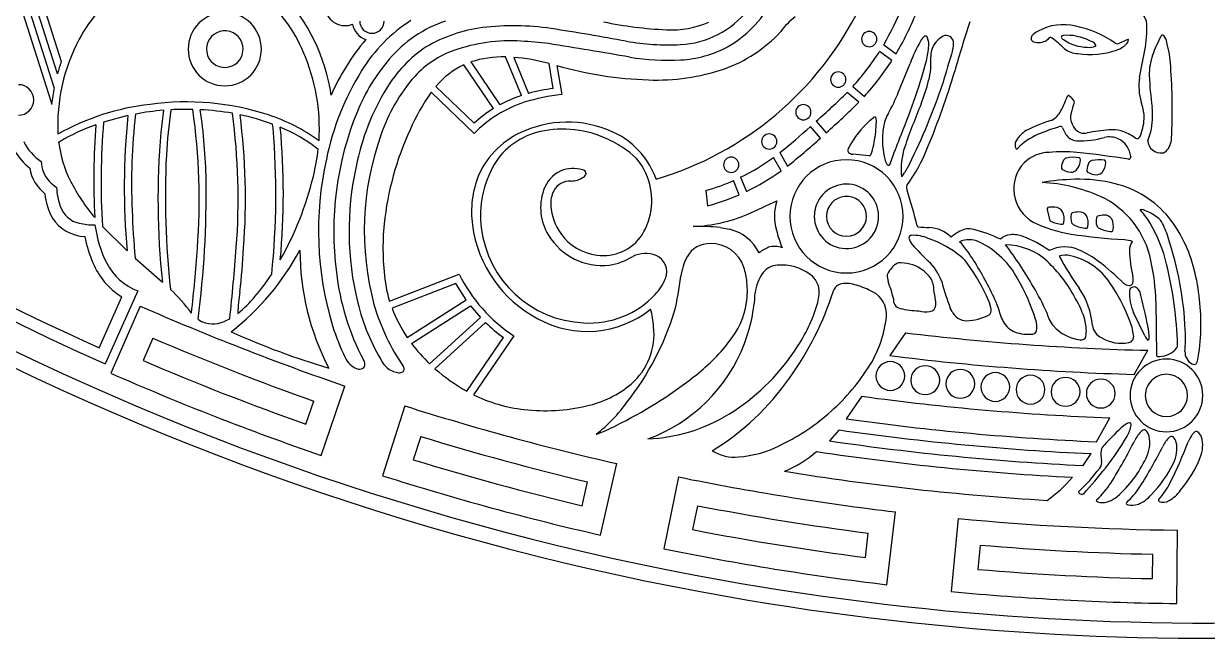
# Model space of a CAD drawing. Header units: metres. Extents: x 0.3 to 22.9, y 0.3 to 22.9.
# Drawn here: x 6.742 to 11.588, y 0.276 to 2.791 of the extents above; entities that cross this region are included whole.
import ezdxf

# ---------------------------------------------------------------- set-up
doc = ezdxf.new("R2010")
doc.units = ezdxf.units.M

msp = doc.modelspace()

# ---------------------------------------------------------------- linework, layer by layer
for p, q in [((6.880221, 2.586148), (6.76118, 2.958217)), ((6.789755, 2.96736), (6.895819, 2.635851)), ((6.70403, 2.939933), (6.854514, 2.469586)), ((6.866769, 2.529736), (6.732605, 2.949075)), ((10.946038, 2.735316), (10.951415, 2.733165)), ((11.262849, 2.725684), (11.228484, 2.710623)), ((10.296289, 2.640324), (10.245614, 2.677148)), ((10.262684, 2.704921), (10.313461, 2.668023)), ((8.665542, 2.443626), (8.543715, 2.622737)), ((8.572184, 2.634226), (8.691574, 2.4587)), ((8.779697, 2.496823), (8.714785, 2.654468)), ((8.747822, 2.653033), (8.808499, 2.505675)), ((8.909861, 2.526098), (8.892679, 2.627626)), ((8.924553, 2.619086), (8.944446, 2.501535)), ((10.323527, 2.512014), (10.370737, 2.628512)), ((8.429485, 2.533482), (8.586288, 2.383352)), ((10.135702, 2.533482), (10.183447, 2.493134)), ((8.586678, 2.341442), (8.410642, 2.509987)), ((10.161247, 2.469341), (10.113405, 2.509771)), ((6.854514, 2.469586), (6.856037, 2.460444)), ((7.168699, 2.414818), (7.06906, 2.388174)), ((7.762641, 2.362885), (7.76091, 2.379632)), ((9.986674, 2.392099), (10.027565, 2.344768)), ((10.205849, 2.395057), (10.220977, 2.406458)), ((10.003465, 2.322947), (9.962612, 2.370234)), ((11.343884, 2.312109), (11.356664, 2.3478)), ((9.842344, 2.188768), (9.811791, 2.243763)), ((9.838023, 2.263471), (9.868699, 2.208255)), ((10.20293, 2.249625), (10.136119, 2.256728)), ((11.273975, 2.246903), (11.27171, 2.23896)), ((10.367781, 2.216317), (10.347714, 2.180353)), ((9.671005, 2.090946), (9.647376, 2.148837)), ((9.67692, 2.162463), (9.7006, 2.104447)), ((9.534114, 2.107936), (9.540786, 2.04483)), ((10.932482, 2.030771), (10.943127, 1.983777)), ((11.313286, 2.030744), (11.318636, 2.031101)), ((11.315547, 2.025723), (11.313286, 2.030744)), ((7.064574, 1.961474), (7.165427, 1.86149)), ((9.593768, 1.956649), (9.631743, 1.949493)), ((11.248335, 1.907625), (11.273562, 1.903958)), ((11.273562, 1.903958), (11.279248, 1.901464)), ((11.279248, 1.901464), (11.279702, 1.898297)), ((7.197988, 1.832031), (7.309873, 1.733263)), ((8.239921, 1.654896), (8.525101, 1.765913)), ((7.208555, 1.698137), (7.075971, 1.398616)), ((8.510834, 1.728164), (8.249793, 1.626163)), ((8.552818, 1.660843), (8.510834, 1.728164)), ((7.050534, 1.464687), (7.143107, 1.673817)), ((8.312166, 1.507066), (8.552818, 1.660843)), ((11.377123, 1.653444), (11.380169, 1.433526)), ((7.219268, 1.635253), (7.098241, 1.360673)), ((8.329638, 1.482626), (8.570788, 1.636722)), ((8.570788, 1.636722), (8.611782, 1.589079)), ((10.542444, 1.612984), (10.535278, 1.627122)), ((11.332319, 1.513907), (11.285691, 1.608559)), ((8.611782, 1.589079), (8.403565, 1.399435)), ((8.632915, 1.567746), (8.425702, 1.379017)), ((7.270698, 1.503983), (7.230354, 1.412452)), ((8.556335, 1.286804), (8.706448, 1.506432)), ((8.748119, 1.514231), (8.583078, 1.272763)), ((10.351646, 1.525961), (10.287773, 1.433109)), ((11.288254, 1.355728), (11.343822, 1.454313)), ((11.453498, 1.453622), (11.462958, 1.464407)), ((7.959597, 1.02423), (8.0569, 1.30802)), ((10.172996, 1.266259), (10.108544, 1.174213)), ((7.897617, 1.151806), (7.930055, 1.246412)), ((8.302282, 1.226953), (8.211127, 0.941064)), ((11.133764, 1.080298), (11.18819, 1.178203)), ((10.080313, 1.128686), (10.040875, 1.083867)), ((8.367374, 1.101893), (8.336988, 1.006592)), ((9.088038, 1.110889), (9.08525, 1.11078)), ((11.0797, 0.98295), (11.11185, 1.031513)), ((9.103365, 0.698083), (9.169952, 0.990608)), ((9.422561, 0.936083), (9.36231, 0.642125)), ((9.028176, 0.818349), (9.050374, 0.915867)), ((9.500577, 0.818651), (9.480493, 0.72066)), ((10.275321, 0.495359), (10.310437, 0.793305)), ((10.56741, 0.765939), (10.538747, 0.467242)), ((10.187774, 0.606951), (10.199481, 0.706277)), ((11.462185, 0.418355), (11.465433, 0.718346)), ((10.657467, 0.657465), (10.647912, 0.557894)), ((11.363273, 0.520009), (11.364356, 0.620016))]:
    msp.add_line(p, q)
for centre, radius, start, end in [((11.610967, 11.613673), 11.176474, -155.645179, -113.938931), ((11.608806, 11.608558), 11.12097, -137.664138, -114.197347), ((11.580488, 11.57066), 11.232416, -137.10925, -100.175737), ((11.580031, 11.569911), 11.294071, -137.04368, -99.972295), ((7.501464, 2.445937), 0.602116, 124.536317, 152.081673), ((7.296827, 2.423007), 0.641642, 22.908292, 49.165002), ((7.23719, 2.383686), 0.772263, 8.563319, 43.199654), ((9.376108, 3.1225), 0.493005, -59.998904, -29.658841), ((9.307181, 3.267807), 1.108976, -30.502295, -21.382878), ((7.565119, 2.686529), 0.14991, 89.999985, 179.999985), ((7.565119, 2.686529), 0.14991, -0.000015, 89.999985), ((8.056571, 2.862648), 0.080005, -171.192905, -66.435962), ((8.94353, 3.461249), 1.362938, -73.470089, -26.397412), ((9.411267, 3.081278), 0.376635, -87.066201, -38.268881), ((10.05083, 2.608776), 0.257609, 125.579095, 144.501936), ((9.313579, 3.264803), 1.164436, -30.830903, -21.724826), ((11.290037, 2.790291), 0.049748, -1.115995, 50.796128), ((8.167619, 2.801548), 0.080005, -171.203989, -108.529308), ((8.167619, 2.801564), 0.050003, 179.999985, -90.000015), ((8.673732, 2.261031), 0.643987, 122.660249, 148.199749), ((8.167619, 2.801564), 0.050003, -90.000015, -0.000015), ((8.637824, 2.303037), 0.526428, 108.729539, 139.369378), ((8.696877, 2.175684), 0.603818, 97.278877, 120.560266), ((8.746594, 1.740546), 1.041764, 81.47665, 96.959049), ((6.861194, -10.334151), 13.262754, 79.803314, 81.152831), ((9.447556, 4.385227), 1.621008, -101.814551, -92.617966), ((9.392777, 3.153717), 0.388284, -92.843535, -66.597892), ((17.876646, 0.467848), 7.626456, 162.206026, 163.792606), ((10.998838, 2.569456), 0.217332, 76.726347, 118.630611), ((10.955253, 2.340966), 0.449837, 55.422677, 78.005424), ((10.917601, 2.768392), 0.422693, -11.801798, 2.838273), ((7.629743, 2.375166), 0.748606, 151.892399, -177.187934), ((7.565106, 2.68655), 0.074918, 84.185708, 168.394636), ((7.565106, 2.68655), 0.074918, -0.02322, 84.185708), ((8.856472, 2.123427), 0.934299, 139.863193, 156.319339), ((8.733465, 2.029144), 0.6914, 86.321046, 109.465712), ((8.717562, 1.399888), 1.320607, 82.490524, 87.384333), ((9.380849, 3.678282), 0.974413, -100.153707, -87.076644), ((9.419124, 3.146882), 0.573596, -70.750734, -42.636051), ((10.203497, 2.727842), 0.031252, 90, 180), ((10.203497, 2.727842), 0.031252, 180, -90), ((10.203497, 2.727842), 0.031252, 0, 90), ((10.203497, 2.727842), 0.031252, -90, 0), ((11.055731, 2.363271), 0.734554, 150.998484, 158.832731), ((10.464047, 2.693401), 0.057035, 126.601882, 152.873663), ((10.434035, 2.731799), 0.008401, 10.249682, 118.402354), ((10.367422, 2.705005), 0.080046, -9.055787, 20.696051), ((10.547641, 2.657522), 0.092186, 116.431608, -178.848539), ((10.519045, 2.713685), 0.029172, 4.998262, 115.239429), ((10.453805, 2.708075), 0.094653, -15.620816, 4.940331), ((10.881938, 2.731179), 0.015833, 143.217821, -110.58649), ((10.925562, 2.693728), 0.073299, 114.899275, 140.187828), ((10.895715, 2.78298), 0.069375, -106.191054, -59.674173), ((11.000722, 2.651187), 0.10034, 123.023965, 134.219706), ((10.593126, 2.272413), 0.583663, 45.37072, 52.130752), ((10.997083, 2.734526), 0.007483, 82.515549, 173.024083), ((11.005354, 2.74068), 0.016552, -161.52432, -115.534169), ((11.01735, 2.601463), 0.141801, 76.354594, 97.819486), ((11.098598, 2.871733), 0.177168, -124.511611, -90.831901), ((11.001577, 2.491335), 0.252766, 62.667558, 78.770005), ((11.107067, 2.690519), 0.027476, 27.125811, 67.380251), ((11.231756, 2.731625), 0.034254, -45.610015, -12.555115), ((11.263505, 2.72413), 0.001686, 1.658414, 112.901912), ((11.869644, 2.480769), 0.537748, 151.434534, 160.332733), ((11.404286, 2.736742), 0.007027, 48.813287, 170.513321), ((11.361432, 2.702278), 0.061925, 10.804627, 39.936137), ((10.89582, 2.580467), 0.543083, 3.897671, 14.221511), ((7.565119, 2.686529), 0.14991, 179.999985, -90.000015), ((7.565105, 2.686528), 0.074922, 168.378355, -108.222491), ((7.565119, 2.686529), 0.14991, -90.000015, -0.000015), ((7.565106, 2.686521), 0.074918, -24.818969, -0.001637), ((7.159022, 2.359261), 0.793408, -3.435618, 23.274921), ((8.679424, 2.255292), 0.527009, 123.327915, 149.06458), ((8.633487, 2.309486), 0.393766, 109.343286, 137.569492), ((5.416623, -19.22977), 22.212214, 80.132492, 81.003204), ((9.408591, 3.096222), 0.454253, -86.997916, -61.890141), ((9.361334, 3.239791), 1.048103, -42.368262, -32.467481), ((10.045669, 2.730404), 0.402598, -14.325351, -5.415727), ((15.116573, 1.251828), 4.790272, 162.621652, 164.318923), ((11.065426, 2.776258), 0.108186, -125.138055, -94.273208), ((11.106684, 3.003816), 0.339049, -98.364162, -71.198514), ((11.105739, 2.759274), 0.065415, -98.539145, -68.703175), ((11.127299, 2.702062), 0.004335, -59.528202, 13.130838), ((11.220294, 2.730406), 0.021411, -117.09087, -67.50982), ((11.183647, 2.780438), 0.102789, -71.679722, -45.480428), ((5.116226, 3.811282), 6.316905, -11.327202, -10.298758), ((7.61341, 2.383353), 0.760718, 160.614645, 164.538956), ((7.565105, 2.686528), 0.074922, -108.222491, -24.823337), ((8.851811, 2.125588), 0.804393, 139.702271, 157.602044), ((8.690907, 2.316634), 0.339654, 115.681014, 140.324492), ((8.704154, 2.216944), 0.437653, 88.608138, 107.550129), ((8.684803, 1.868073), 0.787486, 74.694021, 85.410003), ((9.354457, 4.147853), 1.588064, -105.706507, -91.9798), ((9.380416, 3.626879), 0.985658, -99.181658, -86.977904), ((9.368455, 3.234788), 1.101936, -42.302604, -32.647699), ((7.880986, 3.348051), 2.653541, -22.78633, -15.682335), ((10.149021, 2.633558), 0.307249, -14.269262, 4.12686), ((11.59909, 2.580181), 0.249532, 160.919705, -179.884547), ((9.035227, 2.441311), 2.408863, -2.844034, 4.191669), ((9.065242, 2.014641), 1.106569, 148.039511, 168.472378), ((8.876123, 2.10687), 0.7097, 138.712357, 161.292997), ((9.332872, 3.420308), 0.860215, -92.21704, -71.331024), ((10.076859, 2.561932), 0.031252, 90, 180), ((10.076859, 2.561932), 0.031252, 0, 90), ((7.600916, 3.467003), 3.078025, -22.595712, -16.427994), ((11.539601, 2.53584), 0.232126, 171.395877, -163.41869), ((13.03789, 2.668438), 1.690663, -176.990591, -172.543014), ((6.720348, 2.478698), 0.062504, -0.000015, 89.999985), ((7.647964, 2.373267), 0.79671, 168.673874, 173.718072), ((9.075885, 2.010611), 0.992874, 148.714597, 168.587415), ((9.02988, 1.668694), 0.865764, 97.968492, 104.815452), ((10.076859, 2.561932), 0.031252, 180, -90), ((10.076859, 2.561932), 0.031252, -90, 0), ((8.207304, 3.304808), 2.419189, -26.739849, -18.266219), ((9.783221, 2.722861), 0.683784, -22.308274, -13.966344), ((6.720348, 2.478698), 0.062504, -90.000015, -0.000015), ((9.063654, 2.038338), 0.80553, 144.160654, 156.742236), ((8.956741, 1.966666), 0.558938, 108.466524, 118.32118), ((9.055137, 1.602163), 0.906158, 97.016431, 106.937446), ((8.066896, 4.586758), 2.915832, -48.822192, -45.423488), ((9.674278, 2.764308), 0.696546, -29.499748, -21.23583), ((9.533498, 3.124142), 1.610366, -25.379498, -23.022406), ((11.018601, 2.493542), 0.003105, 74.403995, 165.065772), ((10.988534, 2.44137), 0.063229, 37.391804, 60.742761), ((11.031488, 2.470338), 0.011912, -19.246527, 52.32196), ((7.371812, 1.470626), 0.996483, 96.493623, 119.439332), ((7.407891, 1.300892), 1.13932, 94.715262, 100.526198), ((7.406858, 1.376691), 1.094046, 72.022125, 97.760993), ((9.521096, 2.125814), 2.228604, 171.990114, 174.318102), ((9.61494, 2.113999), 2.293173, 171.86585, 176.534624), ((7.408424, 1.270033), 1.170159, 88.733764, 93.114992), ((4.808765, 2.068524), 2.651654, -4.274705, 8.05115), ((7.410531, 1.359377), 1.080791, 80.090133, 87.123138), ((5.098565, 2.094827), 2.391083, 1.346566, 8.27121), ((4.950957, 2.072798), 2.668792, -4.251649, 7.562734), ((9.301297, 1.941363), 1.290166, 157.643991, -172.5688), ((8.929258, 2.014625), 0.503575, 121.579845, 132.927323), ((8.941797, 1.999914), 0.492698, 107.804106, 136.117674), ((9.933775, 2.42847), 0.031252, 90, -180), ((9.933775, 2.42847), 0.031252, 180, -90), ((9.933775, 2.42847), 0.031252, 0, 90), ((9.933775, 2.42847), 0.031252, -90, 0), ((7.935636, 4.723669), 3.16786, -48.672637, -45.367268), ((13.865937, 1.052254), 3.727508, 157.756089, 160.657475), ((10.909519, 2.474022), 0.08853, -61.281659, -26.934588), ((11.101103, 2.409369), 0.073414, 166.944002, -118.702018), ((11.330408, 2.350558), 0.310125, 158.064123, 165.929732), ((11.059768, 2.384007), 0.271219, 5.87182, 18.395565), ((11.043732, 2.413557), 0.319766, -11.867102, 6.367545), ((7.322306, 1.576929), 0.849635, 109.557191, 120.513343), ((9.824162, 2.14943), 2.795592, 175.319524, -176.891655), ((9.853582, 2.145526), 2.795075, 175.019723, -176.22442), ((10.026038, 2.121245), 2.872381, 174.13381, -174.811533), ((9.696751, 2.135895), 2.513226, 173.485324, -177.517235), ((7.444336, 1.532611), 0.904248, 69.506748, 78.304136), ((4.94214, 2.072915), 2.707593, -4.232715, 7.324098), ((7.507433, 1.699131), 0.756316, 54.091706, 71.729965), ((8.968025, 1.942347), 0.445731, 62.482666, 113.102807), ((10.500973, 2.075922), 0.434679, 132.76154, 151.341534), ((10.226843, 2.399581), 0.00904, 67.827462, 130.46202), ((9.615343, 2.413378), 0.618, -10.97699, -3.139533), ((10.17345, 2.389341), 0.059776, -9.444513, 18.14076), ((10.561214, 2.31436), 0.30397, 166.056939, -165.204261), ((10.391963, 2.354072), 0.130155, 148.893301, 165.070763), ((11.101899, 1.875788), 0.541729, 106.057311, 118.2109), ((11.086846, 2.417102), 0.242776, -19.511552, -1.26222), ((10.477731, 2.073123), 3.186037, 175.07846, -173.876511), ((4.636511, 2.092956), 3.137763, -5.972095, 4.935026), ((7.522683, 1.724665), 0.696663, 53.144517, 67.224029), ((4.865906, 2.095083), 2.939082, -5.274748, 5.308597), ((9.300958, 1.943434), 1.164658, 160.380611, -165.006902), ((9.431779, 1.844259), 1.22082, 155.195806, 174.008644), ((8.921442, 2.029807), 0.347112, 111.694746, 156.016669), ((8.921065, 2.059925), 0.296564, 102.653881, 148.55017), ((8.948516, 1.92708), 0.432202, 64.268735, 102.34665), ((9.01499, 2.04183), 0.335832, 19.627933, 61.747122), ((9.794312, 2.308689), 0.031252, 90, -180), ((9.794312, 2.308689), 0.031252, 0, 90), ((8.497842, 3.953506), 2.15692, -51.585924, -47.226422), ((10.913606, 2.244213), 0.128322, 121.890216, 148.156591), ((11.002621, 2.0914), 0.269126, 114.248256, 135.222895), ((11.276216, 1.416981), 0.996787, 107.032997, 112.666114), ((10.986923, 2.361719), 0.008751, 18.681047, 107.89446), ((11.091952, 2.396443), 0.10187, -161.738423, -134.71449), ((11.083686, 2.40467), 0.062304, -106.638572, -78.419029), ((11.249112, 1.601138), 0.75808, 94.857406, 101.637431), ((11.185616, 2.234963), 0.092683, 66.394587, 101.578822), ((11.195849, 2.187255), 0.169593, 76.865857, 93.694633), ((11.172629, 2.160711), 0.201403, 53.192818, 72.143664), ((11.293463, 2.342769), 0.023221, -66.419389, -16.908053), ((6.918135, 2.392175), 0.19496, -154.758547, -122.302993), ((6.883241, 2.321783), 0.014994, -83.861189, -59.228235), ((7.377867, 2.36945), 0.496977, -172.766526, -153.396856), ((7.009969, 2.388562), 0.944435, -13.661412, -6.652648), ((7.949582, 2.294071), 0.015001, -127.064128, -95.879882), ((8.94193, 1.898395), 0.460948, 54.524058, 65.079311), ((9.794312, 2.308689), 0.031252, 180, -90), ((9.794312, 2.308689), 0.031252, -90, 0), ((8.57434, 3.865685), 2.102959, -52.012201, -47.189331), ((10.133765, 2.273354), 0.017998, 142.189392, -148.428586), ((10.068656, 2.319412), 0.155201, -24.628445, -8.787313), ((11.608318, 1.786635), 1.387629, 157.379796, 161.495001), ((10.618927, 2.196294), 0.284879, 161.463421, -173.824217), ((9.813631, 2.530653), 0.675541, -36.485848, -21.383427), ((10.835761, 2.295543), 0.035203, 152.282909, -152.688609), ((10.80738, 2.283125), 0.004727, -127.81427, -27.259478), ((11.055454, 2.368099), 0.056369, -128.609507, -93.218942), ((11.0689, 2.65416), 0.342743, -92.778036, -73.365897), ((11.183107, 2.237588), 0.091344, 5.852773, 64.292551), ((11.298758, 2.336239), 0.015284, -110.945461, -74.849032), ((11.397257, 2.315232), 0.053465, -176.651661, -82.891225), ((11.361445, 2.324552), 0.079725, -43.887498, -1.985308), ((6.913316, 2.386093), 0.23725, -151.13268, -128.276501), ((10.734276, 2.083356), 3.412516, 177.157062, -173.595179), ((9.28813, 1.943438), 1.339428, 167.393285, -163.092569), ((9.083972, 2.087261), 0.224789, 19.564091, 56.069324), ((9.638549, 2.213467), 0.031252, 90, -180), ((9.638549, 2.213467), 0.031252, 0, 90), ((9.293659, 2.950793), 0.876557, -64.072443, -53.764955), ((10.110393, 2.002465), 0.231715, 90, -180), ((10.110393, 2.002465), 0.231715, 0, 90), ((10.139199, 2.289613), 0.033029, -128.962407, -95.351202), ((10.202896, 2.256762), 0.007137, -89.729497, -16.508754), ((10.341175, 2.25508), 0.076096, -166.049013, -149.529171), ((10.943548, 2.112574), 0.151815, 91.458679, 134.192377), ((10.995535, 1.640841), 0.625995, 84.6708, 95.118674), ((11.046074, 2.203173), 0.055358, 147.710149, -178.88966), ((11.014933, 2.223274), 0.018299, 103.273597, 148.824776), ((11.04064, 2.1008), 0.143436, 80.567676, 102.035631), ((11.000736, 2.235431), 0.06729, -39.618028, -1.420217), ((10.707245, -1.135326), 3.417063, 80.601126, 84.181207), ((11.059706, 2.23515), 0.008414, -9.484238, 58.146367), ((11.118835, 2.212723), 0.018299, 103.273597, 148.824776), ((11.144543, 2.09025), 0.143436, 80.567676, 102.035631), ((11.163609, 2.2246), 0.008414, -9.484238, 58.146367), ((11.265472, 2.243689), 0.007828, -91.453452, -37.163912), ((11.400983, 2.287746), 0.025731, -83.548642, -45.854746), ((6.935196, 2.228881), 0.171324, -170.242341, -128.378135), ((6.930556, 2.227288), 0.116608, 179.951178, -136.071295), ((9.309956, 1.942409), 1.235983, 167.63535, -166.27179), ((9.033052, 2.004996), 0.420918, 150.125186, -173.191286), ((8.998428, 2.066552), 0.135049, 115.145758, 161.489163), ((8.990977, 2.063808), 0.1346, 73.397652, 111.776136), ((9.028158, 2.17696), 0.015888, -0.328327, 85.388888), ((9.638549, 2.213467), 0.031252, 180, -90), ((9.638549, 2.213467), 0.031252, -90, 0), ((9.295942, 2.945981), 0.93377, -64.319111, -54.185972), ((10.28238, 2.218673), 0.007133, -162.193968, -73.545348), ((10.268083, 2.230177), 0.024552, -48.347216, -7.314146), ((10.949686, 2.114545), 0.154788, 136.330186, -119.116229), ((11.000203, 2.200694), 0.009581, 171.558526, -135.096706), ((11.052406, 2.312873), 0.132766, -116.378792, -104.411354), ((11.02929, 2.215314), 0.03258, -107.741931, -44.392489), ((11.104106, 2.190144), 0.009581, 171.558526, -135.096706), ((11.149977, 2.192623), 0.055358, 147.710149, -178.88966), ((11.156308, 2.302323), 0.132766, -116.378792, -104.411354), ((11.133193, 2.204764), 0.03258, -107.741931, -44.392489), ((11.104639, 2.224881), 0.06729, -39.618028, -1.420217), ((6.984866, 2.27921), 0.191743, -136.156049, -124.375772), ((7.595544, 2.479873), 0.741058, -153.299868, -139.423426), ((3.393836, 2.103566), 4.095426, -7.328432, 0.663859), ((6.620245, 2.487129), 1.346418, -29.462521, -13.820244), ((8.987004, 2.019371), 0.411612, 158.399635, -172.602309), ((8.97857, 2.071539), 0.075584, 87.981494, 151.714861), ((8.981272, 2.240513), 0.093438, -90.024579, -55.965104), ((9.022191, 2.182603), 0.022595, -59.763196, -14.700419), ((9.045916, 2.067549), 0.267312, -31.60008, 20.814011), ((9.270916, 3.014049), 0.943564, -73.803071, -66.485814), ((10.110401, 2.002493), 0.13172, 79.996956, 163.644746), ((10.110401, 2.002493), 0.13172, -3.650833, 79.996956), ((10.309921, 2.198966), 0.042128, -52.269412, -26.220483), ((11.067121, 1.241248), 0.913021, 91.396729, 99.841891), ((10.876445, 1.463801), 0.677915, 66.112302, 87.073247), ((11.06308, 1.550217), 0.604055, 75.926187, 91.727831), ((11.109939, 1.732726), 0.41563, 39.727301, 76.073977), ((7.074251, 2.115525), 0.246314, -175.120757, -150.845634), ((7.139894, 2.130858), 0.263476, -177.845936, -160.764062), ((9.071497, 2.038347), 0.213321, 160.53603, -148.18884), ((9.016494, 2.0549), 0.116911, 153.341363, -175.685729), ((9.262743, 3.036878), 1.030274, -74.343301, -66.65506), ((10.110404, 2.002494), 0.081716, 84.200348, 168.803528), ((10.110404, 2.002494), 0.081716, -0.402832, 84.200348), ((10.396887, 2.123143), 0.040538, 171.750001, -158.221965), ((7.384142, 1.197308), 3.111393, 14.24899, 17.021397), ((6.990922, 2.077092), 0.105122, -161.681916, -101.94013), ((9.11563, 2.059521), 0.216133, -176.441008, -143.919084), ((7.309644, 7.44639), 5.939863, -66.20058, -64.945961), ((10.018585, 2.003196), 0.203324, 162.18115, -163.682872), ((10.110396, 2.002504), 0.131712, 163.648992, -179.935081), ((10.938414, 2.033486), 0.006523, 131.732653, -155.412191), ((10.952115, 1.948553), 0.091596, 83.193839, 101.361006), ((10.961829, 2.000084), 0.039435, 33.042111, 88.342797), ((10.992957, 1.747888), 0.371079, 11.409682, 64.798534), ((6.999836, 2.087816), 0.168261, -146.737655, -92.811511), ((11.044527, 2.168653), 3.86124, -177.89794, -174.998616), ((9.458197, 2.590701), 0.630098, -87.743338, -66.782813), ((10.110393, 2.002465), 0.231715, -180, -90), ((10.110401, 2.002435), 0.131717, -179.9653, -91.795501), ((10.110307, 2.002504), 0.08162, 168.797315, -179.916072), ((10.110404, 2.002443), 0.081716, -179.958834, -90.163035), ((10.110401, 2.002435), 0.131717, -91.795501, -3.625702), ((10.110404, 2.002443), 0.081716, -90.163035, -0.367237), ((10.110393, 2.002465), 0.231715, -90, 0), ((10.934673, 1.991548), 0.06729, -11.684815, 26.512996), ((11.083912, 1.996048), 0.055358, 165.784629, -160.815181), ((11.039798, 2.008863), 0.009581, 121.991674, 175.336442), ((11.065206, 1.88777), 0.132766, 91.306322, 103.27376), ((11.064813, 1.988028), 0.03258, 31.287457, 94.636899), ((11.032441, 1.97491), 0.06729, -11.684815, 26.512996), ((11.187501, 1.982765), 0.055358, 165.784629, -160.815181), ((11.143387, 1.99558), 0.009581, 121.991674, 175.336442), ((11.168795, 1.874487), 0.132766, 91.306322, 103.27376), ((11.168402, 1.974745), 0.03258, 31.287457, 94.636899), ((11.13603, 1.961627), 0.06729, -11.684815, 26.512996), ((11.041989, 1.781547), 0.366682, 31.664064, 41.75171), ((11.25473, 1.828865), 0.212093, 54.927472, 72.463524), ((11.327261, 1.923892), 0.092766, 38.515957, 57.86742), ((10.999329, 1.655977), 0.549877, 13.582469, 38.511492), ((7.030379, 2.249026), 0.281515, -102.5573, -89.422003), ((7.552018, 2.041961), 0.524112, -171.835068, -153.79091), ((9.229611, 1.872705), 1.016813, 174.413715, -171.972172), ((9.082364, 2.033886), 0.50805, -172.363684, -117.627337), ((9.055314, 2.009683), 0.443583, -172.930994, -92.617557), ((9.505216, 1.131933), 0.829456, 83.871505, 91.53428), ((9.591572, 1.776079), 0.178006, 25.513262, 76.957711), ((10.514786, 2.128656), 0.71504, -165.205803, -159.134722), ((10.404552, 1.964935), 0.005069, -159.196738, -94.404494), ((10.449254, 2.301476), 0.344558, -97.519701, -90.083818), ((10.440769, 1.816331), 0.140814, 46.142938, 86.75104), ((10.770534, 1.605488), 0.389228, 120.176483, 126.624511), ((10.611939, 1.873534), 0.077823, 75.707367, 118.434945), ((10.489047, 1.3945), 0.572369, 63.954417, 75.624577), ((11.105716, 2.441082), 0.516477, -116.611172, -98.421108), ((10.998252, 2.090999), 0.120563, -117.208789, -91.604581), ((10.992172, 1.978451), 0.008414, -71.251399, -3.620794), ((11.049024, 1.983532), 0.018299, -161.929808, -116.378629), ((11.101832, 2.096987), 0.143436, -115.140663, -93.672708), ((11.089939, 1.961813), 0.008414, -71.251399, -3.620794), ((11.152613, 1.970249), 0.018299, -161.929808, -116.378629), ((11.205421, 2.083704), 0.143436, -115.140663, -93.672708), ((11.193528, 1.94853), 0.008414, -71.251399, -3.620794), ((10.81847, 1.662136), 0.61981, 13.527131, 30.212844), ((11.097724, 1.818402), 0.343409, 16.589248, 28.385625), ((7.525746, 2.028334), 0.545086, -168.510392, -156.645126), ((9.111824, 2.059801), 0.258918, -148.858364, -83.879957), ((9.11161, 2.050669), 0.207726, -145.239595, -96.484691), ((9.115431, 2.031721), 0.189424, -98.280481, -33.387809), ((9.548548, 1.788339), 0.102554, 87.724005, 151.925666), ((9.557349, 1.752076), 0.138816, 17.177337, 91.952041), ((10.376815, 1.913598), 0.010946, 92.811753, -177.633517), ((10.415494, 1.922645), 0.050516, -169.161653, -135.274676), ((10.385645, 1.779165), 0.145667, 65.816828, 93.686702), ((10.301749, 1.495263), 0.440819, 51.028961, 70.992867), ((10.612332, 1.815353), 0.091651, 64.353922, 115.015911), ((10.254316, 1.599571), 0.437298, 32.2214, 43.10746), ((10.52542, 1.615731), 0.309328, 44.034367, 65.844956), ((10.785089, 1.865262), 0.062375, 93.616928, 135.807045), ((10.788877, 1.801229), 0.12652, 69.893197, 93.499612), ((10.676138, 1.495182), 0.452671, 54.21014, 69.809926), ((11.338809, 3.850928), 1.945408, -99.13126, -92.665589), ((11.327242, 1.863893), 0.058683, 144.106721, -179.769245), ((10.102691, 1.473992), 1.396114, 2.597525, 18.476743), ((2.293948, 2.214707), 5.170539, -6.750309, -3.812907), ((-1.07487, 2.535087), 8.712321, -6.269792, -4.345553), ((6.925076, 2.375746), 1.07698, -51.758292, -28.363307), ((3.007703, 2.172562), 4.644311, -5.918984, -3.697269), ((8.925165, 1.865447), 1.052397, -179.927487, -152.637851), ((9.28697, 1.730367), 0.119969, 68.603917, 115.389937), ((9.301145, 1.774959), 0.073343, -21.22936, 66.204472), ((9.869838, 1.698909), 0.193651, 113.843348, 127.399513), ((9.816033, 1.792838), 0.086721, 69.334042, 106.394073), ((11.086177, 2.509861), 0.941851, -138.607496, -132.867966), ((9.531004, 0.947211), 1.547886, 29.751864, 37.337205), ((10.758865, 1.630496), 0.255531, 47.418487, 89.364763), ((11.004224, 1.737875), 0.139693, 65.03587, 116.971596), ((11.007993, 1.750385), 0.093133, 77.740388, 107.143905), ((10.930423, 1.547496), 0.343697, 51.935438, 67.277519), ((11.786449, 1.880203), 0.518154, -178.170009, -166.241822), ((7.296836, 1.923946), 0.293593, -157.638439, -121.574897), ((7.286749, 1.914051), 0.229636, -153.193086, -109.908022), ((9.096766, 2.060126), 0.261274, -80.602423, -57.919662), ((9.675768, 1.721059), 0.246469, 152.043873, 171.538148), ((9.446845, 1.709157), 0.257203, 5.402315, 19.042279), ((9.832467, 1.720474), 0.082236, 94.298395, 140.832318), ((9.844478, 1.606998), 0.196324, 52.749804, 95.311869), ((10.370215, 1.723193), 0.101641, 127.271458, 157.029325), ((10.331413, 1.778853), 0.033967, 104.761689, 132.05069), ((10.333431, 1.667869), 0.144226, 56.269132, 94.243697), ((10.287544, 1.656063), 0.227281, 20.608788, 46.000627), ((10.48115, 1.718747), 0.154243, 35.029816, 50.628756), ((9.860064, 1.283921), 0.912412, 24.177932, 35.001802), ((9.442527, 1.071047), 1.405943, 25.326918, 32.803719), ((10.549211, 1.615469), 0.292885, 26.430755, 47.308085), ((10.554458, 1.411716), 0.554937, 27.450463, 47.163217), ((12.279495, 2.569331), 1.490005, -150.666041, -144.702997), ((10.967397, 1.581828), 0.266494, 33.966733, 76.906405), ((10.456361, 0.927926), 1.123811, 45.494621, 52.381997), ((10.511279, 1.633279), 0.866078, 1.334134, 12.538158), ((9.8231, 1.420911), 1.643994, 1.923435, 13.586743), ((7.035965, 2.228366), 0.856489, -40.342313, -32.63376), ((9.046573, 1.893011), 1.031436, -173.402158, -152.377495), ((9.093202, 2.044663), 0.632803, -153.864215, -123.046837), ((9.186031, 1.820411), 0.197103, -44.111252, -21.428229), ((8.468675, 1.856818), 0.968431, -14.768581, -5.896653), ((9.90408, 1.672769), 0.16809, 143.643747, 174.504249), ((9.910636, 1.692572), 0.088166, 4.144991, 53.311737), ((10.378852, 1.764316), 0.102228, -179.183439, -163.720121), ((10.353181, 1.682254), 0.121588, 30.522819, 60.248287), ((10.155768, 1.356926), 0.762372, 17.130411, 30.672607), ((11.223556, 1.744243), 0.060951, -12.969941, 12.055654), ((10.664533, 1.56499), 0.896731, -1.731035, 14.209752), ((6.882631, 1.20494), 0.678042, 36.362781, 47.230108), ((8.693169, 1.79733), 0.475101, -171.938413, -162.55461), ((9.325077, 1.697127), 0.379564, -7.239915, 5.479586), ((8.885946, 2.06344), 1.226276, -36.092638, -17.327254), ((9.782796, 1.699782), 0.215777, -17.807457, -0.222427), ((10.099921, 1.681225), 0.04656, 102.675604, 158.5926), ((10.108434, 1.603587), 0.124482, 69.594434, 98.654019), ((10.046226, 1.363416), 0.372141, 62.708035, 73.513403), ((9.78157, 1.539899), 0.536167, 13.674366, 21.414225), ((10.357376, 1.696225), 0.111321, -1.114844, 25.418438), ((11.44413, 1.979186), 0.974659, -165.555318, -158.82498), ((10.042443, 1.213627), 0.971917, 24.049557, 31.07845), ((10.802295, 1.53109), 0.31561, 4.449081, 34.177147), ((10.584948, 1.313623), 0.733584, 21.123693, 34.650986), ((11.272019, 1.762457), 0.043245, -130.166246, -96.631416), ((11.268763, 1.733995), 0.014597, -96.837594, -13.596363), ((11.472416, 1.690487), 0.203908, 177.634033, -156.310023), ((11.287515, 1.694604), 0.019318, 39.966065, 167.137749), ((11.281567, 1.682444), 0.032162, 14.37115, 49.810685), ((7.318861, 1.985021), 0.483343, -51.749735, -40.064712), ((8.452907, 1.563331), 0.835871, 171.031896, 177.112048), ((8.969636, 1.862406), 0.886404, -166.074882, -148.92637), ((9.057309, 1.93579), 0.369897, -93.449033, -43.06464), ((9.366186, 1.70385), 0.339836, -39.247195, -9.238237), ((9.012861, 1.734496), 0.725338, -20.393751, -3.606656), ((10.171605, 1.60185), 0.102781, -4.487907, 63.875185), ((10.355109, 1.663138), 0.052687, 176.176574, -153.726423), ((10.242842, 1.635302), 0.233352, 1.08194, 14.583756), ((10.583273, 1.607366), 0.120176, 6.042148, 24.718544), ((10.419342, 1.52314), 0.32975, 18.906564, 26.930065), ((10.745143, 1.480816), 0.354865, 15.025882, 31.746463), ((9.274381, 1.153952), 2.107757, 10.955253, 14.745357), ((11.661288, 11.77), 11.06547, -113.667657, -109.009986), ((9.016718, 1.884624), 0.87504, -163.911626, -145.310386), ((8.783675, 1.829884), 0.57143, -159.114019, -145.602565), ((9.048491, 1.946972), 0.415466, -119.047043, -51.241766), ((8.296163, 1.957353), 1.162092, -37.903089, -17.394338), ((8.899046, 1.515686), 0.423367, 4.812122, 14.68248), ((9.343913, 1.840693), 0.676727, -35.186191, -17.802437), ((10.339707, 1.665158), 0.040696, -141.484945, -103.40265), ((10.430726, 2.082129), 0.467478, -102.408434, -92.936853), ((10.436111, 1.729838), 0.11827, -104.362009, -82.65623), ((10.448023, 1.640496), 0.028141, -83.459285, -1.604787), ((10.604189, 1.644195), 0.069185, -153.18361, -92.192485), ((10.596219, 1.78281), 0.207817, -88.532245, -61.84071), ((10.684529, 1.615625), 0.018773, -58.661413, 13.527139), ((10.948341, 1.67646), 0.221959, -167.914416, -152.073379), ((11.064837, 1.642155), 0.138694, -166.471298, -140.58621), ((7.515485, 1.664107), 0.102178, -125.735821, -106.913958), ((7.515504, 1.690605), 0.127767, -103.463028, -56.867016), ((8.983784, 1.865569), 1.025687, -162.309965, -154.519553), ((9.09248, 2.044144), 0.661932, -133.969653, -125.675181), ((9.049958, 1.521659), 0.272568, -48.827917, 6.222182), ((9.809007, 1.640258), 0.467378, -33.51921, -5.70378), ((10.834881, 1.615177), 0.093016, -152.69458, -111.53737), ((10.797438, 1.550377), 0.092281, -10.936066, 19.698019), ((11.087594, 1.670288), 0.17429, -138.190397, -96.813263), ((10.927869, 1.534253), 0.164587, -7.995855, 13.550524), ((11.186733, 1.568905), 0.071041, -169.183124, -116.249311), ((11.0449, 1.485136), 0.242797, 7.286774, 22.485542), ((11.14435, 1.507286), 0.204894, -1.659336, 13.32682), ((11.667697, 11.78715), 11.183788, -113.15116, -109.524006), ((8.865033, 4.347148), 3.091661, -114.321636, -106.431264), ((11.585015, 11.699972), 10.248498, -96.912089, -91.348549), ((10.854497, 1.692496), 0.172436, -108.166535, -83.945251), ((10.872426, 1.537235), 0.016215, -89.085392, -15.617706), ((11.071585, 1.516663), 0.019988, -103.504714, -15.389237), ((11.235641, 1.639538), 0.156531, -120.875751, -78.862602), ((11.261982, 1.510102), 0.024459, -80.835526, 13.789035), ((11.360234, 1.520722), 0.028735, -166.280407, -119.433101), ((10.628653, 1.505394), 0.869303, -3.645817, 2.100993), ((10.962302, 1.538944), 0.598554, -12.390644, -0.099741), ((8.91088, 1.9247), 0.730255, -142.744578, -134.004141), ((9.068247, 1.719257), 0.668132, -69.924704, -20.823954), ((8.990129, 1.987754), 0.810881, -52.41424, -37.97121), ((11.343534, 1.500732), 0.005658, -62.882583, 6.30746), ((11.445333, 1.475529), 0.020842, -32.254714, 1.54044), ((11.662288, 11.773933), 11.269531, -113.157936, -109.515235), ((8.138726, 1.462053), 0.089234, -154.981915, -112.268645), ((8.116448, 1.39893), 0.022708, -52.223205, 44.307393), ((9.170858, 1.938615), 0.87481, -58.440498, -33.896485), ((10.289773, 1.349144), 0.059004, 90, -180), ((11.584331, 11.690112), 10.338625, -97.204381, -91.641059), ((10.289773, 1.349144), 0.059004, 0, 90), ((11.420233, 1.269705), 0.14891, 90, -180), ((11.384927, 1.433976), 0.004779, -174.59538, -99.729679), ((11.388285, 1.528393), 0.099214, -92.406187, -48.906254), ((11.420233, 1.269705), 0.14891, 0, 90), ((11.552272, 1.447266), 0.056149, 177.089584, -119.405844), ((11.523481, 1.413868), 0.023673, -39.400216, -8.157761), ((11.653777, 11.752829), 11.346797, -113.670865, -109.00013), ((8.115893, 1.409628), 0.032092, -110.012399, -63.207602), ((8.285986, 1.450252), 0.088126, -149.026272, -96.377546), ((8.279571, 1.389743), 0.027281, -97.103478, -57.665396), ((8.285001, 1.378292), 0.014782, -51.699573, 34.252502), ((8.90896, 1.924987), 0.729123, -131.513208, -118.922644), ((9.499844, 1.826907), 0.828335, -49.719995, -32.473622), ((10.432928, 1.332217), 0.059004, 90, 180), ((10.432928, 1.332217), 0.059004, 0, 90), ((10.5763, 1.317267), 0.059004, 90, 180), ((10.5763, 1.317267), 0.059004, 0, 90), ((10.719861, 1.304297), 0.059004, 90, 180), ((10.719861, 1.304297), 0.059004, 0, 90), ((11.532723, 1.416523), 0.019863, -113.811961, -62.893736), ((8.952615, 1.64967), 0.433149, -77.636124, -50.282929), ((8.365258, 2.78318), 1.822376, -63.903005, -52.099696), ((8.996078, 1.957048), 1.074814, -58.288986, -34.968114), ((10.289773, 1.349144), 0.059004, 180, -90), ((10.289773, 1.349144), 0.059004, -90, 0), ((10.432928, 1.332217), 0.059004, -180, -90), ((10.432928, 1.332217), 0.059004, -90, 0), ((10.5763, 1.317267), 0.059004, 180, -90), ((10.5763, 1.317267), 0.059004, -90, 0), ((10.863587, 1.293337), 0.059004, 90, 180), ((10.863587, 1.293337), 0.059004, 0, 90), ((11.007451, 1.284402), 0.059004, 90, -180), ((11.007451, 1.284402), 0.059004, 0, 90), ((11.15142, 1.27744), 0.059004, 90, -180), ((11.15142, 1.27744), 0.059004, 0, 90), ((11.420247, 1.269744), 0.086419, 90.033621, -179.966379), ((11.420247, 1.269744), 0.086419, 0.033621, 90.033621), ((8.853131, 1.816182), 0.606822, -116.425134, -95.92217), ((11.581183, 11.605024), 10.434225, -97.756221, -92.158491), ((10.719861, 1.304297), 0.059004, -180, -90), ((10.719861, 1.304297), 0.059004, -90, 0), ((10.863587, 1.293337), 0.059004, 180, -90), ((10.863587, 1.293337), 0.059004, -90, 0), ((11.007451, 1.284402), 0.059004, -180, -90), ((11.007451, 1.284402), 0.059004, -90, 0), ((11.15142, 1.27744), 0.059004, 180, -90), ((11.15142, 1.27744), 0.059004, -90, 0), ((11.420233, 1.269705), 0.14891, -180, -90), ((11.420247, 1.269744), 0.086419, -179.966379, -89.966379), ((11.420233, 1.269705), 0.14891, -90, 0), ((11.420247, 1.269744), 0.086419, -89.966379, 0.033621), ((11.641881, 11.776442), 11.06547, -107.565962, -102.908291), ((8.879142, 1.927445), 0.720319, -97.06704, -76.658375), ((8.67346, 1.635604), 0.667092, -51.881453, -36.005233), ((9.266685, 1.783576), 0.692547, -87.442629, -58.482617), ((9.46654, 1.844332), 0.863277, -64.799363, -48.781322), ((11.585531, 11.654887), 10.584235, -98.021571, -92.446295), ((8.820233, 1.807404), 0.746226, -68.96856, -62.31757), ((11.593907, 11.67246), 10.651861, -98.16919, -92.593848), ((11.847235, 0.458904), 0.913012, 131.180349, 138.280027), ((11.280717, 1.106712), 0.052432, 104.361573, 131.34657), ((11.141419, 1.1722), 0.136473, -30.631845, -9.935378), ((11.269174, 1.150686), 0.006974, -16.943586, 102.09874), ((11.413724, 1.025009), 0.137327, 133.159977, 153.813379), ((11.32878, 1.116611), 0.012423, 55.696262, 136.378417), ((11.30349, 1.092971), 0.046821, 12.661495, 46.394234), ((11.61682, 1.03979), 0.114585, 136.910091, 159.233383), ((11.542091, 1.109791), 0.012192, 60.522318, 137.238024), ((11.520507, 1.084497), 0.04528, 19.459651, 52.468791), ((11.64643, 11.794176), 11.183788, -107.049465, -103.422311), ((11.591455, 11.648044), 10.677365, -98.350085, -92.747179), ((11.198933, 1.032042), 0.047835, 133.909545, 164.911751), ((10.490397, 1.531563), 0.880041, -39.420731, -29.167343), ((9.448026, 2.007751), 2.060345, -32.151171, -26.587597), ((11.215598, 1.076042), 0.136314, -27.354645, 11.506118), ((11.521575, 1.003711), 0.130083, 133.159977, 153.813379), ((11.44115, 1.090124), 0.012043, 56.799875, 135.274804), ((9.543845, 1.84723), 2.110096, -26.277465, -21.309254), ((11.417156, 1.068087), 0.044351, 12.661495, 46.394234), ((11.333901, 1.052052), 0.129123, -27.354645, 11.506118), ((11.450355, 1.063817), 0.118376, -23.742458, 17.585254), ((9.65339, 1.197223), 0.180023, -120.863689, -84.97251), ((9.632946, 1.472483), 0.456032, -85.444532, -63.824193), ((9.66878, 1.411352), 0.489464, -67.411254, -49.315686), ((11.5864, 11.662785), 10.742205, -98.558148, -92.940525), ((11.248069, 1.028952), 0.096581, 170.739634, -164.448847), ((9.659578, 1.934607), 1.951651, -32.151171, -26.587597), ((11.642457, 11.780459), 11.269531, -107.056241, -103.41354), ((10.531292, 1.43409), 0.769592, -46.521574, -36.854732), ((8.966464, 2.73786), 2.823524, -41.482661, -38.693373), ((11.116374, 0.996783), 0.039156, -38.333578, 9.22276), ((10.89764, 1.219266), 0.484896, -48.565673, -25.121763), ((11.030643, 1.189193), 0.461819, -44.867132, -25.178007), ((11.11265, 1.19332), 0.479957, -40.38082, -21.661658), ((11.636237, 11.75857), 11.346797, -107.56917, -102.898435), ((11.621898, 11.780784), 11.06547, -101.464267, -96.806597), ((11.582767, 11.62738), 10.806665, -99.190303, -93.456052), ((10.637466, 1.268836), 0.519546, -55.557584, -40.022176), ((11.063271, 0.873721), 0.003107, 141.656187, -125.754169), ((10.880673, 1.116577), 0.37324, -46.978317, -33.361019), ((11.016645, 1.090448), 0.353549, -46.978317, -33.361019), ((11.108255, 1.084143), 0.369613, -40.456207, -27.57401), ((11.366147, 0.958166), 0.13533, -61.303572, -34.060594), ((11.586271, 11.649191), 11.310737, -100.134292, -72.787639), ((11.073621, 0.880755), 0.01547, -141.853256, -58.414404), ((11.137863, 0.83971), 0.004732, 122.440882, -107.672755), ((11.159111, 0.89608), 0.064968, -110.436479, -66.162096), ((11.150617, 0.935408), 0.10469, -70.613009, -49.558571), ((11.260267, 0.828187), 0.004482, 122.440882, -107.672755), ((11.280394, 0.881583), 0.06154, -110.436479, -66.162096), ((11.257779, 0.94644), 0.130122, -68.595818, -39.658163), ((11.392778, 0.840305), 0.005182, 129.31808, -118.425504), ((11.407035, 0.878135), 0.045567, -111.531886, -58.079952), ((11.624536, 11.798901), 11.183788, -100.94777, -97.320616), ((11.58628, 11.649045), 11.373095, -99.934266, -72.786745), ((11.601567, 11.782978), 11.06547, -95.362572, -90.704902), ((11.622044, 11.78484), 11.269531, -100.954546, -97.311845), ((11.618185, 11.762414), 11.346797, -101.467475, -96.796741), ((11.602264, 11.801273), 11.183788, -94.846075, -91.218921), ((11.601281, 11.787027), 11.269531, -94.852851, -91.210151), ((11.599828, 11.764317), 11.346797, -95.36578, -90.695046)]:
    msp.add_arc(centre, radius, start, end)

doc.saveas('drawing.dxf')
